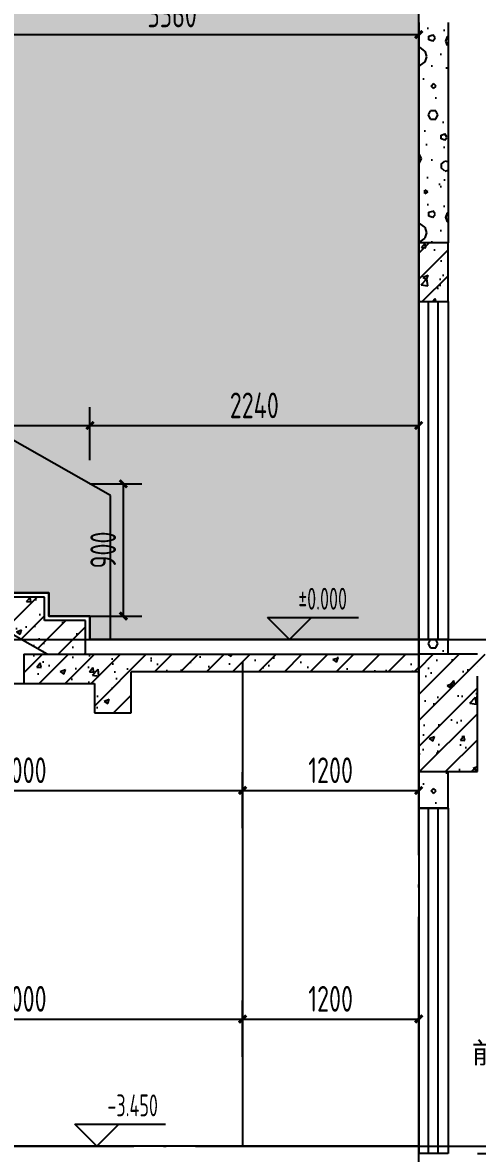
# Model space of a CAD drawing. Extents: x 116425 to 211028, y 11881 to 56060.
# Drawn here: x 159747 to 162845, y 25502 to 33202 of the extents above; entities that cross this region are included whole.
import ezdxf
from ezdxf.xclip import XClip

# ---------------------------------------------------------------- set-up
doc = ezdxf.new("R2010")
doc.units = 0
doc.header["$LTSCALE"] = 1000
doc.header["$MEASUREMENT"] = 0
doc.header["$XCLIPFRAME"] = 0
doc.linetypes.add('DOTE', pattern=[2.42, 2, -0.2, 0.02, -0.2])
doc.linetypes.add('X-104 13#平面$0$DOTE', pattern=[2.42, 2, -0.2, 0.02, -0.2])
for name, color, linetype in [('01-标注_尺寸', 124, 'Continuous'), ('01-标注_标高', 200, 'Continuous'), ('02-TEXT_标注', 130, 'Continuous'), ('05-填充_天正', 14, 'Continuous'), ('A-C_窗', 140, 'Continuous'), ('A-E_栏杆', 232, 'Continuous'), ('A-SUR_保温', 222, 'Continuous'), ('A_AXIS-轴线', 36, 'DOTE'), ('A_STR-砌块墙', 121, 'Continuous'), ('A_STR-砼墙', 51, 'Continuous'), ('A_STR-砼柱', 51, 'Continuous'), ('S_E_A-E_楼梯', 4, 'Continuous'), ('S_SURFACE', 6, 'Continuous'), ('X-104 13#平面$0$A_AXIS-轴线', 36, 'X-104 13#平面$0$DOTE')]:
    doc.layers.add(name, color=color, linetype=linetype)
doc.styles.add('_TCH_DIM', font='ros1.shx', dxfattribs={"bigfont": 'jd.shx'})
doc.styles.add('_TCH_DIM_T3', font='ROS1', dxfattribs={"width": 0.8, "bigfont": 'JD'})
doc.styles.get("Standard").update_dxf_attribs({"font": 'STXIHEI_0.TTF'})
doc.dimstyles.new('_TCH_ARCH&&50', dxfattribs={"dimtxt": 175, "dimasz": 50, "dimexe": 125, "dimexo": 150, "dimgap": 50, "dimtad": 1, "dimdec": 0, "dimzin": 0, "dimdsep": 46, "dimtxsty": '_TCH_DIM_T3', "dimblk": 'ARCHTICK', "dimcen": 0.09, "dimclrt": 7, "dimazin": 2, "dimtfac": 1, "dimtdec": 0, "dimtix": 1, "dimtmove": 2, "dimatfit": 3, "dimfxl": 0, "dimtolj": 1, "dimtzin": 0, "dimarcsym": 0})
pattern_1 = [(0, (177, -183), (300, 600), [0, -600]), (0, (-174, -264), (300, 600), [0, -600]), (0, (21, -270), (300, 600), [0, -600]), (0, (234, -93), (300, 600), [0, -600]), (0, (-15, -300), (300, 600), [0, -600]), (0, (294, 285), (300, 600), [0, -600]), (0, (111, 237), (300, 600), [0, -600]), (0, (207, 162), (300, 600), [0, -600]), (0, (-282, 150), (300, 600), [0, -600]), (0, (12, 123), (300, 600), [0, -600]), (0, (-102, -30), (300, 600), [0, -600]), (0, (-96, -255), (300, 600), [0, -600]), (0, (129, -279), (300, 600), [0, -600]), (0, (294, -15), (300, 600), [0, -600]), (0, (-267, -108), (300, 600), [0, -600]), (0, (-216, -6), (300, 600), [0, -600]), (0, (18, -48), (300, 600), [0, -600]), (0, (-66, -135), (300, 600), [0, -600]), (0, (-114, 63), (300, 600), [0, -600]), (0, (-39, 288), (300, 600), [0, -600]), (0, (-243, -234), (300, 600), [0, -600]), (0, (87, 165), (300, 600), [0, -600]), (0, (-192, 174), (300, 600), [0, -600]), (0, (-240, 252), (300, 600), [0, -600]), (130.601294, (257.143, 97.143), (-1499.9999834, 1800.000008), [26.3416, -11037.111]), (18.43495, (214.29, 108.57), (1499.999994, 599.999996), [27.1052, -3767.628]), (90, (214.3, 82.86), (300, 600), [25.7143, -1174.2857]), (161.56505, (240, 74.29), (-1500.00001, 599.999955), [27.1052, -3767.628]), (53.1301, (240, 74.29), (300, 600), [28.5714, -2971.4285]), (135, (262.86, -231.43), (-300.00004, 599.99996), [24.2437, -1672.8126]), (45, (228.57, -231.43), (300, 600), [24.2437, -1672.8126]), (135, (245.71, -248.57), (-300.00004, 599.99996), [24.2437, -1672.8126]), (45, (245.71, -248.57), (300, 600), [24.2437, -1672.8126]), (116.56505, (-25.7, 171.43), (-5e-05, 1200), [31.9438, -638.8765]), (180, (-40, 200), (-300, 600), [34.2857, -565.7142]), (63.43495, (-88.57, 171.43), (3e-06, 1200), [31.9438, -638.8765]), (116.56505, (-74.3, 142.86), (-5e-05, 1200), [31.9438, -638.8765]), (0, (-74.3, 142.86), (300, 600), [34.2857, -565.7142]), (63.43495, (-40, 142.86), (3e-06, 1200), [31.9438, -638.8765]), (107.102728, (200, -31.429), (-899.9999656, 3000.0000048), [38.8613, -16282.9025]), (143.972626, (188.57, 5.714), (-5699.999928, 4199.999995), [38.8613, -8122.02]), (180, (157.14, 28.6), (-300, 600), [37.1429, -562.857]), (36.027373, (88.57, 5.714), (5699.999958, 4199.999955), [38.8613, -8122.02]), (71.56505, (77.14, -28.57), (900.000005, 2999.999995), [36.1403, -3758.5928]), (107.102728, (88.571, -65.714), (-899.9999656, 3000.0000048), [38.8613, -16282.9025]), (143.972626, (120, -88.57), (-5699.999928, 4199.999995), [38.8613, -8122.02]), (0, (120, -88.6), (300, 600), [37.1429, -562.857]), (36.027373, (157.143, -88.57), (5699.999958, 4199.999955), [38.8613, -8122.02]), (71.56505, (188.57, -65.71), (900.000005, 2999.999995), [36.1403, -3758.5928]), (150.25512, (205.714, 248.57), (-900.000002, 599.999993), [23.035, -4814.3196]), (90, (185.7, 237.14), (300, 600), [22.8571, -1177.1427]), (29.74488, (185.714, 237.14), (900, 599.999997), [23.035, -4814.3196]), (116.56505, (65.7, -177.14), (-5e-05, 1200), [31.9438, -638.8765]), (168.690067, (51.43, -148.57), (-2700.000002, 599.999985), [29.1373, -6089.6855]), (41.185925, (0, -162.857), (7499.9999546, 6599.9999423), [30.3718, -12725.802]), (90, (0, -191.43), (300, 600), [28.5714, -1171.4285]), (138.814074, (22.857, -211.429), (-7499.9998667, 6600.000042), [30.3718, -12725.802]), (16.699244, (22.857, -211.429), (9899.9999255, 2999.9999686), [29.8295, -12498.5375]), (60.945396, (51.43, -202.857), (299.999999, 599.9999947), [29.416, -12325.3395]), (109.983106, (-185.714, 74.286), (-1500.0000056, 4199.999989), [33.442, -14012.1975]), (155.556045, (-197.143, 105.714), (-3900.000015, 1799.9999626), [34.523, -14465.1315]), (24.443955, (-260, 105.714), (3900.000002, 1799.9999913), [34.523, -14465.1315]), (70.016893, (-271.429, 74.286), (1500.0000045, 4199.9999896), [33.442, -14012.1975]), (109.983106, (-260, 42.857), (-1500.0000056, 4199.999989), [33.442, -14012.1975]), (160.016893, (-228.57, 31.43), (-1500.000001, 599.999973), [33.442, -6989.3775]), (19.983107, (-228.57, 31.43), (1499.999992, 599.999999), [33.442, -6989.3775]), (70.016893, (-197.143, 42.857), (1500.0000045, 4199.9999896), [33.442, -14012.1975]), (122.005383, (37.14, 20), (-300.00004, 599.99997), [26.9542, -5633.434]), (18.43495, (-2.86, 34.29), (1499.999994, 599.999996), [27.1052, -3767.628]), (90, (-2.86, 8.57), (300, 600), [25.7143, -1174.2857]), (161.56505, (22.86, 0), (-1500.00001, 599.999955), [27.1052, -3767.628]), (54.462322, (22.857, 0), (2099.999997, 2999.9999955), [24.578, -10298.2115]), (116.56505, (-137.14, -125.7), (-5e-05, 1200), [31.9438, -638.8765]), (180, (-151.4, -97.14), (-300, 600), [31.4286, -568.5714]), (59.036243, (-200, -125.714), (300.000001, 599.999997), [33.3197, -6963.822]), (120.963756, (-182.857, -154.286), (-300.000041, 599.999972), [33.3197, -6963.822]), (0, (-182.86, -154.3), (300, 600), [31.4286, -568.5714]), (63.43495, (-151.43, -154.3), (3e-06, 1200), [31.9438, -638.8765])]
pattern_2 = [(45, (0, 0), (-88.38835, 88.38835), []), (50, (0, 0), (358.6301, -31.37607), [37.5, -412.5]), (355, (0, 0), (-69.3757, 376.0961), [30, -330]), (100.4514, (29.9, -2.6), (289.2547, 344.7198), [31.8701, -350.57106]), (46.1842, (0, 100), (533.6205, -82.7595), [56.25, -618.75]), (96.6356, (44.47, 93.1), (467.3314, 487.059), [47.8051, -525.8565]), (351.1842, (0, 100), (467.331, 487.0593), [45, -495]), (21, (50, 75), (298.45353, -201.30945), [37.5, -412.5]), (326, (50, 75), (121.6577, 362.575), [30, -330]), (71.4514, (74.87, 58.22), (420.1113, 161.26525), [31.8701, -350.57106]), (37.5, (0, 0), (6.07993, 166.44693), [0, -326, 0, -335, 0, -331.25]), (7.5, (0, 0), (131.53477, 197.20586), [0, -191, 0, -318.5, 0, -126.25]), (327.5, (-111.5, 0), (266.91122, -11.27744), [0, -125, 0, -390, 0, -517.5]), (317.5, (-161.5, 0), (291.5931, 50.0525), [0, -162.5, 0, -259, 0, -367.5])]

# ---------------------------------------------------------------- blocks, each defined once
blk = doc.blocks.new('图框-A1')
at = {"const_width": 0.05}
blk.add_lwpolyline([(0, 0), (841, 0), (841, 594), (0, 594)], close=True, dxfattribs=at)
blk = doc.blocks.new('X-104 13#平面$0$轴网')
at = {"layer": 'X-104 13#平面$0$A_AXIS-轴线', "linetype": 'X-104 13#平面$0$DOTE'}
blk.add_line((60408.4, 9000), (-2925, 9000), dxfattribs=at)
blk = doc.blocks.new('X-104 13#平面')
for p in [(0, 62400), (0, 0)]:
    blk.add_blockref('X-104 13#平面$0$轴网', p)
at = {"xscale": 100, "yscale": 100, "zscale": 100}
blk.add_blockref('图框-A1', (-10634.5, -20285.2), dxfattribs=at)
blk = doc.blocks.new('$TCHSYS$WIN2D')
for p, q in [((-0.5, 0.5), (0.5, 0.5)), ((-0.5, 0.5), (-0.5, -0.5)), ((0.5, 0.5), (0.5, -0.5)), ((0.5, 0.1667), (-0.5, 0.1667)), ((0.5, -0.1667), (-0.5, -0.1667)), ((-0.5, -0.5), (0.5, -0.5))]:
    blk.add_line(p, q)
blk = doc.blocks.new('_ArchTick')
at = {"color": 0, "linetype": 'ByBlock', "const_width": 0.4}
blk.add_lwpolyline([(-0.5, -0.5), (0.5, 0.5)], dxfattribs=at)
blk = doc.blocks.new('*D696')
at = {"layer": '01-标注_尺寸', "color": 0, "lineweight": -2, "transparency": 16777216}
for p, q in [((161245.5, 27716.6), (161245.5, 28098.2)), ((162445.5, 27716.6), (162445.5, 28098.2)), ((161245.5, 27973.2), (162445.5, 27973.2))]:
    blk.add_line(p, q, dxfattribs=at)
at = {"layer": 'Defpoints', "color": 0, "transparency": 16777216}
for p in [(162445.5, 27973.2), (161245.5, 27566.6), (162445.5, 27566.6)]:
    blk.add_point(p, dxfattribs=at)
at = {"layer": '01-标注_尺寸', "color": 0, "lineweight": -2, "transparency": 16777216, "xscale": 50, "yscale": 50, "zscale": 50, "rotation": 180}
blk.add_blockref('_ArchTick', (161245.5, 27973.2), dxfattribs=at)
at = {"layer": '01-标注_尺寸', "color": 0, "lineweight": -2, "transparency": 16777216, "xscale": 50, "yscale": 50, "zscale": 50}
blk.add_blockref('_ArchTick', (162445.5, 27973.2), dxfattribs=at)
at = {"layer": '01-标注_尺寸', "color": 7, "transparency": 16777216, "insert": (161845.5, 28110.7), "char_height": 175, "attachment_point": 5, "style": '_TCH_DIM_T3'}
blk.add_mtext('\\A1;1200', dxfattribs=at)
blk = doc.blocks.new('*D697')
at = {"layer": '01-标注_尺寸', "color": 0, "lineweight": -2, "transparency": 16777216}
for p, q in [((158245.5, 27716.6), (158245.5, 28098.2)), ((161245.5, 27716.6), (161245.5, 28098.2)), ((158245.5, 27973.2), (161245.5, 27973.2))]:
    blk.add_line(p, q, dxfattribs=at)
at = {"layer": 'Defpoints', "color": 0, "transparency": 16777216}
for p in [(161245.5, 27973.2), (158245.5, 27566.6), (161245.5, 27566.6)]:
    blk.add_point(p, dxfattribs=at)
at = {"layer": '01-标注_尺寸', "color": 0, "lineweight": -2, "transparency": 16777216, "xscale": 50, "yscale": 50, "zscale": 50, "rotation": 180}
blk.add_blockref('_ArchTick', (158245.5, 27973.2), dxfattribs=at)
at = {"layer": '01-标注_尺寸', "color": 0, "lineweight": -2, "transparency": 16777216, "xscale": 50, "yscale": 50, "zscale": 50}
blk.add_blockref('_ArchTick', (161245.5, 27973.2), dxfattribs=at)
at = {"layer": '01-标注_尺寸', "color": 7, "transparency": 16777216, "insert": (159745.5, 28110.7), "char_height": 175, "attachment_point": 5, "style": '_TCH_DIM_T3'}
blk.add_mtext('\\A1;3000', dxfattribs=at)
blk = doc.blocks.new('*D746')
at = {"layer": '01-标注_尺寸', "color": 0, "lineweight": -2, "transparency": 16777216}
for p, q in [((155445.5, 30222.3), (155445.5, 30582.9)), ((160205.5, 30222.3), (160205.5, 30582.9)), ((155445.5, 30457.9), (160205.5, 30457.9))]:
    blk.add_line(p, q, dxfattribs=at)
at = {"layer": 'Defpoints', "color": 0, "transparency": 16777216}
for p in [(160205.5, 30457.9), (155445.5, 30072.3), (160205.5, 30072.3)]:
    blk.add_point(p, dxfattribs=at)
at = {"layer": '01-标注_尺寸', "color": 0, "lineweight": -2, "transparency": 16777216, "xscale": 50, "yscale": 50, "zscale": 50, "rotation": 180}
blk.add_blockref('_ArchTick', (155445.5, 30457.9), dxfattribs=at)
at = {"layer": '01-标注_尺寸', "color": 0, "lineweight": -2, "transparency": 16777216, "xscale": 50, "yscale": 50, "zscale": 50}
blk.add_blockref('_ArchTick', (160205.5, 30457.9), dxfattribs=at)
at = {"layer": '01-标注_尺寸', "color": 7, "transparency": 16777216, "insert": (157825.5, 30595.4), "char_height": 175, "attachment_point": 5, "style": '_TCH_DIM_T3'}
blk.add_mtext('\\A1;280×17=4760', dxfattribs=at)
blk = doc.blocks.new('*D747')
at = {"layer": '01-标注_尺寸', "color": 0, "lineweight": -2, "transparency": 16777216}
for p, q in [((160205.5, 30222.3), (160205.5, 30582.9)), ((162445.5, 30222.3), (162445.5, 30582.9)), ((160205.5, 30457.9), (162445.5, 30457.9))]:
    blk.add_line(p, q, dxfattribs=at)
at = {"layer": 'Defpoints', "color": 0, "transparency": 16777216}
for p in [(162445.5, 30457.9), (160205.5, 30072.3), (162445.5, 30072.3)]:
    blk.add_point(p, dxfattribs=at)
at = {"layer": '01-标注_尺寸', "color": 0, "lineweight": -2, "transparency": 16777216, "xscale": 50, "yscale": 50, "zscale": 50, "rotation": 180}
blk.add_blockref('_ArchTick', (160205.5, 30457.9), dxfattribs=at)
at = {"layer": '01-标注_尺寸', "color": 0, "lineweight": -2, "transparency": 16777216, "xscale": 50, "yscale": 50, "zscale": 50}
blk.add_blockref('_ArchTick', (162445.5, 30457.9), dxfattribs=at)
at = {"layer": '01-标注_尺寸', "color": 7, "transparency": 16777216, "insert": (161325.5, 30595.4), "char_height": 175, "attachment_point": 5, "style": '_TCH_DIM_T3'}
blk.add_mtext('\\A1;2240', dxfattribs=at)
blk = doc.blocks.new('*D750')
at = {"layer": '01-标注_尺寸', "color": 0, "lineweight": -2, "transparency": 16777216}
for p, q in [((159085.5, 32883.8), (159085.5, 33244.8)), ((162445.5, 32883.8), (162445.5, 33244.8)), ((159085.5, 33119.8), (162445.5, 33119.8))]:
    blk.add_line(p, q, dxfattribs=at)
at = {"layer": 'Defpoints', "color": 0, "transparency": 16777216}
for p in [(162445.5, 33119.8), (159085.5, 32733.8), (162445.5, 32733.8)]:
    blk.add_point(p, dxfattribs=at)
at = {"layer": '01-标注_尺寸', "color": 0, "lineweight": -2, "transparency": 16777216, "xscale": 50, "yscale": 50, "zscale": 50, "rotation": 180}
blk.add_blockref('_ArchTick', (159085.5, 33119.8), dxfattribs=at)
at = {"layer": '01-标注_尺寸', "color": 0, "lineweight": -2, "transparency": 16777216, "xscale": 50, "yscale": 50, "zscale": 50}
blk.add_blockref('_ArchTick', (162445.5, 33119.8), dxfattribs=at)
at = {"layer": '01-标注_尺寸', "color": 7, "transparency": 16777216, "insert": (160765.5, 33257.3), "char_height": 175, "attachment_point": 5, "style": '_TCH_DIM_T3'}
blk.add_mtext('\\A1;3360', dxfattribs=at)
blk = doc.blocks.new('*D751')
at = {"layer": '01-标注_尺寸', "color": 0, "lineweight": -2, "transparency": 16777216}
for p, q in [((161245.5, 26160.2), (161245.5, 26541.7)), ((162445.5, 26160.2), (162445.5, 26541.7)), ((161245.5, 26416.7), (162445.5, 26416.7))]:
    blk.add_line(p, q, dxfattribs=at)
at = {"layer": 'Defpoints', "color": 0, "transparency": 16777216}
for p in [(162445.5, 26416.7), (161245.5, 26010.2), (162445.5, 26010.2)]:
    blk.add_point(p, dxfattribs=at)
at = {"layer": '01-标注_尺寸', "color": 0, "lineweight": -2, "transparency": 16777216, "xscale": 50, "yscale": 50, "zscale": 50, "rotation": 180}
blk.add_blockref('_ArchTick', (161245.5, 26416.7), dxfattribs=at)
at = {"layer": '01-标注_尺寸', "color": 0, "lineweight": -2, "transparency": 16777216, "xscale": 50, "yscale": 50, "zscale": 50}
blk.add_blockref('_ArchTick', (162445.5, 26416.7), dxfattribs=at)
at = {"layer": '01-标注_尺寸', "color": 7, "transparency": 16777216, "insert": (161845.5, 26554.2), "char_height": 175, "attachment_point": 5, "style": '_TCH_DIM_T3'}
blk.add_mtext('\\A1;1200', dxfattribs=at)
blk = doc.blocks.new('*D752')
at = {"layer": '01-标注_尺寸', "color": 0, "lineweight": -2, "transparency": 16777216}
for p, q in [((158245.5, 26160.2), (158245.5, 26541.7)), ((161245.5, 26160.2), (161245.5, 26541.7)), ((158245.5, 26416.7), (161245.5, 26416.7))]:
    blk.add_line(p, q, dxfattribs=at)
at = {"layer": 'Defpoints', "color": 0, "transparency": 16777216}
for p in [(161245.5, 26416.7), (158245.5, 26010.2), (161245.5, 26010.2)]:
    blk.add_point(p, dxfattribs=at)
at = {"layer": '01-标注_尺寸', "color": 0, "lineweight": -2, "transparency": 16777216, "xscale": 50, "yscale": 50, "zscale": 50, "rotation": 180}
blk.add_blockref('_ArchTick', (158245.5, 26416.7), dxfattribs=at)
at = {"layer": '01-标注_尺寸', "color": 0, "lineweight": -2, "transparency": 16777216, "xscale": 50, "yscale": 50, "zscale": 50}
blk.add_blockref('_ArchTick', (161245.5, 26416.7), dxfattribs=at)
at = {"layer": '01-标注_尺寸', "color": 7, "transparency": 16777216, "insert": (159745.5, 26554.2), "char_height": 175, "attachment_point": 5, "style": '_TCH_DIM_T3'}
blk.add_mtext('\\A1;3000', dxfattribs=at)
blk = doc.blocks.new('*D886')
at = {"layer": '01-标注_尺寸', "color": 0, "lineweight": -2, "transparency": 16777216}
for p, q in [((160203.8, 30060.6), (160558, 30060.6)), ((160433, 29160.6), (160433, 30060.6)), ((160203.8, 29160.6), (160558, 29160.6))]:
    blk.add_line(p, q, dxfattribs=at)
at = {"layer": 'Defpoints', "color": 0, "transparency": 16777216}
for p in [(160053.8, 30060.6), (160433, 30060.6), (160053.8, 29160.6)]:
    blk.add_point(p, dxfattribs=at)
at = {"layer": '01-标注_尺寸', "color": 0, "lineweight": -2, "transparency": 16777216, "xscale": 50, "yscale": 50, "zscale": 50}
for p, rotation in [((160433, 30060.6), 90), ((160433, 29160.6), 270)]:
    blk.add_blockref('_ArchTick', p, dxfattribs=dict(at, rotation=rotation))
at = {"layer": '01-标注_尺寸', "color": 7, "transparency": 16777216, "insert": (160295.5, 29610.6), "char_height": 175, "attachment_point": 5, "rotation": 90, "style": '_TCH_DIM_T3'}
blk.add_mtext('\\A1;900', dxfattribs=at)

msp = doc.modelspace()

# ---------------------------------------------------------------- hatches: boundary and pattern name
at = {"layer": '05-填充_天正'}
h = msp.add_hatch(dxfattribs=at)
h.set_pattern_fill('粉刷', color=256, scale=50, style=0)
h.set_pattern_definition([(37.5, (58738.51, 0), (-6.29934, 192.68238), [0, -152, 0, -170, 0, -162.5]), (7.5, (58738.51, 0), (176.9777, 282.2146), [0, -82, 0, -137, 0, -52.5]), (327.5, (58615.51, 8e-14), (311.41419, 0.5659), [0, -50, 0, -180, 0, -235]), (317.5, (58615.5, 8e-14), (300.61266, 87.76756), [0, -25, 0, -118, 0, -135])])
h.paths.add_polyline_path([(162445.5, 33881.7), (159365.5, 33881.7), (159365.5, 33601.7), (159115.5, 33601.7), (159115.5, 33726.3), (155799.8, 31831.7), (155815.5, 31831.7), (155815.5, 31632.2), (155725.5, 31632.2), (155725.5, 31543.9), (156005.5, 31543.9), (156005.5, 31385), (156285.5, 31385), (156285.5, 31226.1), (156565.5, 31226.1), (156565.5, 31067.3), (156845.5, 31067.3), (156845.5, 30908.4), (157125.5, 30908.4), (157125.5, 30749.5), (157405.5, 30749.5), (157405.5, 30590.6), (157685.5, 30590.6), (157685.5, 30431.7), (157965.5, 30431.7), (157965.5, 30272.8), (158245.5, 30272.8), (158245.5, 30113.9), (158525.5, 30113.9), (158525.5, 29955), (158805.5, 29955), (158805.5, 29796.1), (159085.5, 29796.1), (159085.5, 29637.3), (159365.5, 29637.3), (159365.5, 29478.4), (159645.5, 29478.4), (159645.5, 29319.5), (159925.5, 29319.5), (159925.5, 29160.6), (160205.5, 29160.6), (160205.5, 29001.7), (162445.5, 29001.7)])
h = msp.add_hatch(dxfattribs=at)
h.set_pattern_fill('加气混凝土', color=256, scale=50, style=0)
h.set_pattern_definition(pattern_1)
h.paths.add_polyline_path([(162445.5, 31701.7), (162645.5, 31701.7), (162645.5, 33201.7), (162445.5, 33201.7)])
h = msp.add_hatch(dxfattribs=at)
h.set_pattern_fill('钢筋混凝土', color=256, scale=50, style=0)
h.set_pattern_definition([(45, (79413.47, -1822.99), (-88.38835, 88.38835), []), (50, (79413.47, -1823), (358.6301, -31.3761), [37.5, -412.5]), (355, (79413.47, -1823), (-69.3757, 376.096), [30, -330]), (100.4514, (79443.36, -1825.6), (289.2547, 344.7198), [31.8701, -350.571]), (46.1842, (79413.47, -1723), (533.6205, -82.7595), [56.25, -618.75]), (96.6356, (79457.94, -1729.9), (467.3314, 487.059), [47.805, -525.8565]), (351.1842, (79413.5, -1723), (467.331, 487.0593), [45, -495]), (21, (79463.47, -1748), (298.4535, -201.3094), [37.5, -412.5]), (326, (79463.47, -1748), (121.6577, 362.575), [30, -330]), (71.4514, (79488.34, -1764.77), (420.1113, 161.2652), [31.8701, -350.571]), (37.5, (79413.47, -1822.99), (6.07993, 166.44693), [0, -326, 0, -335, 0, -331.25]), (7.5, (79413.47, -1823), (131.53477, 197.20586), [0, -191, 0, -318.5, 0, -126.25]), (327.5, (79301.97, -1822.99), (266.91122, -11.27744), [0, -125, 0, -390, 0, -517.5]), (317.5, (79251.97, -1823), (291.5931, 50.0525), [0, -162.5, 0, -259, 0, -367.5])])
h.paths.add_polyline_path([(160175.5, 28901.7), (160175.5, 29130.6), (159895.5, 29130.6), (159895.5, 29289.5), (159615.5, 29289.5), (159615.5, 29448.4), (159335.5, 29448.4), (159335.5, 29607.3), (159055.5, 29607.3), (159055.5, 29766.1), (158775.5, 29766.1), (158775.5, 29925), (158495.5, 29925), (158495.5, 30083.9), (158215.5, 30083.9), (158215.5, 30242.8), (157935.5, 30242.8), (157935.5, 30401.7), (157655.5, 30401.7), (157655.5, 30560.6), (157375.5, 30560.6), (157375.5, 30719.5), (157095.5, 30719.5), (157095.5, 30878.4), (156815.5, 30878.4), (156815.5, 31037.3), (156535.5, 31037.3), (156535.5, 31196.1), (156255.5, 31196.1), (156255.5, 31355), (155975.5, 31355), (155975.5, 31513.9), (155695.5, 31513.9), (155695.5, 31672.8), (155415.5, 31672.8), (155415.5, 31711.7), (155165.5, 31711.7), (155165.5, 31431.7), (155415.5, 31431.7), (155415.5, 31454.3), (159913.9, 28901.7)])
h = msp.add_hatch(dxfattribs=at)
h.set_pattern_fill('钢筋混凝土', color=256, scale=50, style=0)
h.set_pattern_definition(pattern_2)
h.paths.add_polyline_path([(162445.5, 31301.7), (162645.5, 31301.7), (162645.5, 31701.7), (162445.5, 31701.7)])
h = msp.add_hatch(dxfattribs=at)
h.set_pattern_fill('加气混凝土', color=256, scale=50, style=0)
h.set_pattern_definition(pattern_1)
h.paths.add_polyline_path([(162645.5, 28901.7), (162645.5, 29001.7), (162445.5, 29001.7), (162445.5, 28901.7)])
h = msp.add_hatch(dxfattribs=at)
h.set_pattern_fill('钢筋混凝土', color=256, scale=50, style=0)
h.set_pattern_definition([(45, (79413.47, -1892.99), (-88.38835, 88.38835), []), (50, (79413.47, -1893), (358.6301, -31.3761), [37.5, -412.5]), (355, (79413.47, -1893), (-69.3757, 376.096), [30, -330]), (100.4514, (79443.36, -1895.6), (289.2547, 344.7198), [31.8701, -350.571]), (46.1842, (79413.47, -1793), (533.6205, -82.7595), [56.25, -618.75]), (96.6356, (79457.94, -1799.9), (467.3314, 487.059), [47.805, -525.8565]), (351.1842, (79413.5, -1793), (467.331, 487.0593), [45, -495]), (21, (79463.47, -1818), (298.4535, -201.3094), [37.5, -412.5]), (326, (79463.47, -1818), (121.6577, 362.575), [30, -330]), (71.4514, (79488.34, -1834.77), (420.1113, 161.2652), [31.8701, -350.571]), (37.5, (79413.47, -1892.99), (6.07993, 166.44693), [0, -326, 0, -335, 0, -331.25]), (7.5, (79413.47, -1893), (131.53477, 197.20586), [0, -191, 0, -318.5, 0, -126.25]), (327.5, (79301.97, -1892.99), (266.91122, -11.27744), [0, -125, 0, -390, 0, -517.5]), (317.5, (79251.97, -1893), (291.5931, 50.0525), [0, -162.5, 0, -259, 0, -367.5])])
h.paths.add_polyline_path([(162445.5, 28901.7), (162445.5, 28781.7), (160485.5, 28781.7), (160485.5, 28501.7), (160235.5, 28501.7), (160235.5, 28701.7), (159755.5, 28701.7), (159755.5, 28901.7)])
h = msp.add_hatch(dxfattribs=at)
h.set_pattern_fill('钢筋混凝土', color=256, scale=50, style=0)
h.set_pattern_definition(pattern_2)
h.paths.add_polyline_path([(162445.5, 28101.7), (162845.5, 28101.7), (162845.5, 28901.7), (162445.5, 28901.7)])
h = msp.add_hatch(dxfattribs=at)
h.set_pattern_fill('钢筋混凝土', color=256, scale=50, style=0)
h.set_pattern_definition(pattern_2)
h.paths.add_polyline_path([(162845.5, 28901.7), (162845.5, 28751.7), (164645.5, 28751.7), (164645.5, 28901.7)])
h = msp.add_hatch(dxfattribs=at)
h.set_pattern_fill('加气混凝土', color=256, scale=50, style=0)
h.set_pattern_definition(pattern_1)
h.paths.add_polyline_path([(162645.5, 28101.7), (162445.5, 28101.7), (162445.5, 27851.7), (162645.5, 27851.7)])

# ---------------------------------------------------------------- linework, layer by layer
at = {"layer": '01-标注_标高'}
for p, q in [((161566.1, 29001.7), (161416.1, 29151.7)), ((161416.1, 29151.7), (162035.1, 29151.7)), ((161566.1, 29001.7), (161716.1, 29151.7)), ((160252.1, 25551.7), (160102.1, 25701.7)), ((160102.1, 25701.7), (160721.1, 25701.7)), ((160252.1, 25551.7), (160402.1, 25701.7))]:
    msp.add_line(p, q, dxfattribs=at)
at = {"layer": '05-填充_天正'}
msp.add_lwpolyline([(159645.5, 29319.5), (159925.5, 29319.5), (159925.5, 29160.6), (160205.5, 29160.6), (160205.5, 29001.7), (162445.5, 29001.7), (162445.5, 33881.7)], dxfattribs=at)
at = {"layer": 'A-E_栏杆'}
for points in [[(160345.5, 29981.1), (155305.5, 32841.1)], [(160345.5, 29001.7), (160345.5, 29981.1)]]:
    msp.add_lwpolyline(points, dxfattribs=at)
at = {"layer": 'A-SUR_保温'}
for p, q in [((162645.5, 29001.7), (164645.5, 29001.7)), ((162645.5, 25551.7), (164645.5, 25551.7))]:
    msp.add_line(p, q, dxfattribs=at)
at = {"layer": 'A_AXIS-轴线'}
msp.add_line((162445.5, 17851.7), (162445.5, 42866.4), dxfattribs=at)
msp.add_line((162445.5, 17851.7), (162445.5, 42866.4), dxfattribs=at)
for points in [[(151245.5, 29001.7), (164645.5, 29001.7)], [(151245.5, 25551.7), (164645.5, 25551.7)]]:
    msp.add_lwpolyline(points, dxfattribs=at)
at = {"layer": 'A_STR-砌块墙'}
for p, q in [((162445.5, 33201.7), (162445.5, 31701.7)), ((162645.5, 33201.7), (162645.5, 31701.7)), ((162645.5, 29001.7), (162445.5, 29001.7)), ((162445.5, 29001.7), (162445.5, 28901.7)), ((162645.5, 28901.7), (162645.5, 29001.7)), ((161245.5, 28851.7), (161245.5, 25551.7)), ((162445.5, 28101.7), (162445.5, 27851.7)), ((162645.5, 27851.7), (162645.5, 28101.7)), ((162445.5, 27851.7), (162645.5, 27851.7))]:
    msp.add_line(p, q, dxfattribs=at)
at = {"layer": 'A_STR-砼墙'}
for p, q in [((159913.9, 28901.7), (155415.5, 31454.3)), ((159895.5, 29289.5), (159615.5, 29289.5)), ((159895.5, 29130.6), (159895.5, 29289.5)), ((160175.5, 29130.6), (159895.5, 29130.6)), ((160175.5, 28901.7), (160175.5, 29130.6)), ((159755.5, 28901.7), (162445.5, 28901.7)), ((162445.5, 28781.7), (160485.5, 28781.7)), ((159755.5, 28701.7), (160235.5, 28701.7)), ((160235.5, 28501.7), (160485.5, 28501.7)), ((162845.5, 25501.7), (164645.5, 25501.7))]:
    msp.add_line(p, q, dxfattribs=at)
for points in [[(159755.5, 28901.7), (159755.5, 28701.7)], [(160485.5, 28501.7), (160485.5, 28781.7)], [(160235.5, 28701.7), (160235.5, 28501.7)]]:
    msp.add_lwpolyline(points, dxfattribs=at)
at = {"layer": 'A_STR-砼柱'}
for p, q in [((162645.5, 31701.7), (162445.5, 31701.7)), ((162445.5, 31701.7), (162445.5, 31301.7)), ((162645.5, 31301.7), (162645.5, 31701.7)), ((162445.5, 31301.7), (162645.5, 31301.7)), ((162845.5, 28901.7), (162445.5, 28901.7)), ((162445.5, 28901.7), (162445.5, 28101.7)), ((162845.5, 28101.7), (162845.5, 28751.7)), ((162445.5, 28101.7), (162845.5, 28101.7))]:
    msp.add_line(p, q, dxfattribs=at)
at = {"layer": 'S_E_A-E_楼梯'}
msp.add_line((158482.7, 28701.7), (159755.5, 28701.7), dxfattribs=at)
at = {"layer": 'S_SURFACE'}
for p, q in [((159925.5, 29319.5), (159645.5, 29319.5)), ((159925.5, 29160.6), (159925.5, 29319.5)), ((160205.5, 29160.6), (159925.5, 29160.6)), ((160205.5, 29001.7), (160205.5, 29160.6)), ((162445.5, 29001.7), (160205.5, 29001.7)), ((160205.5, 29001.7), (160205.5, 29001.7)), ((162445.5, 25551.7), (158245.5, 25551.7)), ((162445.5, 25521.7), (162445.5, 25551.7))]:
    msp.add_line(p, q, dxfattribs=at)

# ---------------------------------------------------------------- block references
ref = msp.add_blockref('X-104 13#平面', (89222.9, 25058.1))
XClip(ref).set_block_clipping_path([(52600.0000000065, 7800.0004171911), (60173.8070770114, 18900)])
ref = msp.add_blockref('X-104 13#平面', (135059.8, 23721.2))
XClip(ref).set_block_clipping_path([(47300.0000000066, 8199.9999999998), (54100.0000000072, 18799.9999999998)])
ref = msp.add_blockref('X-104 13#平面', (144576.5, -38678.8))
XClip(ref).set_block_clipping_path([(47300.0000000066, 70599.9999999998), (54100.0000000072, 81199.9999999998)])
at = {"layer": 'A-C_窗', "zscale": 200, "rotation": 270}
for p, xscale, yscale in [((162545.5, 30151.7), 2300, -200), ((162545.5, 26676.7), 2350, 200)]:
    msp.add_blockref('$TCHSYS$WIN2D', p, dxfattribs=dict(at, xscale=xscale, yscale=yscale))

# ---------------------------------------------------------------- texts
at = {"layer": '02-TEXT_标注', "style": '_TCH_DIM', "width": 0.705882}
for s, p in [('%%P0.000', (161624.6, 29204.2)), ('-3.450', (160324.6, 25754.2))]:
    msp.add_text(s, height=148.75, dxfattribs=at).set_placement(p)
at = {"layer": '02-TEXT_标注'}
msp.add_text('前室', height=142.71, dxfattribs=at).set_placement((162806.6, 26115.1))

# ---------------------------------------------------------------- dimensions: what is measured, and where the dimension line sits
at = {"layer": '01-标注_尺寸'}
for p1, p2, distance, picture, middle in [((159085.5, 32733.8), (162445.5, 32733.8), 386.1, '*D750', (160765.5, 33257.3)), ((160205.5, 30072.3), (162445.5, 30072.3), 385.6, '*D747', (161325.5, 30595.4)), ((160053.8, 29160.6), (160053.8, 30060.6), -379.2, '*D886', (160295.5, 29610.6))]:
    dim = msp.add_aligned_dim(p1=p1, p2=p2, distance=distance, dimstyle='_TCH_ARCH&&50', dxfattribs=at)
    dim.commit()
    dim.dimension.update_dxf_attribs({"geometry": picture, "text_midpoint": middle})
dim = msp.add_aligned_dim(p1=(155445.5, 30072.3), p2=(160205.5, 30072.3), distance=385.6, text='280×17=4760', dimstyle='_TCH_ARCH&&50', dxfattribs=at)
dim.commit()
dim.dimension.update_dxf_attribs({"geometry": '*D746', "text_midpoint": (157825.5, 30595.4)})
for base, p1, p2, picture, middle in [((161245.5, 27973.2), (158245.5, 27566.6), (161245.5, 27566.6), '*D697', (159745.5, 28110.7)), ((162445.5, 27973.2), (161245.5, 27566.6), (162445.5, 27566.6), '*D696', (161845.5, 28110.7)), ((161245.5, 26416.7), (158245.5, 26010.2), (161245.5, 26010.2), '*D752', (159745.5, 26554.2)), ((162445.5, 26416.7), (161245.5, 26010.2), (162445.5, 26010.2), '*D751', (161845.5, 26554.2))]:
    dim = msp.add_linear_dim(base=base, p1=p1, p2=p2, angle=0, dimstyle='_TCH_ARCH&&50', override={"dimgap": 0}, dxfattribs=at)
    dim.commit()
    dim.dimension.update_dxf_attribs({"geometry": picture, "text_midpoint": middle, "dimtype": 161})

doc.saveas('drawing.dxf')
